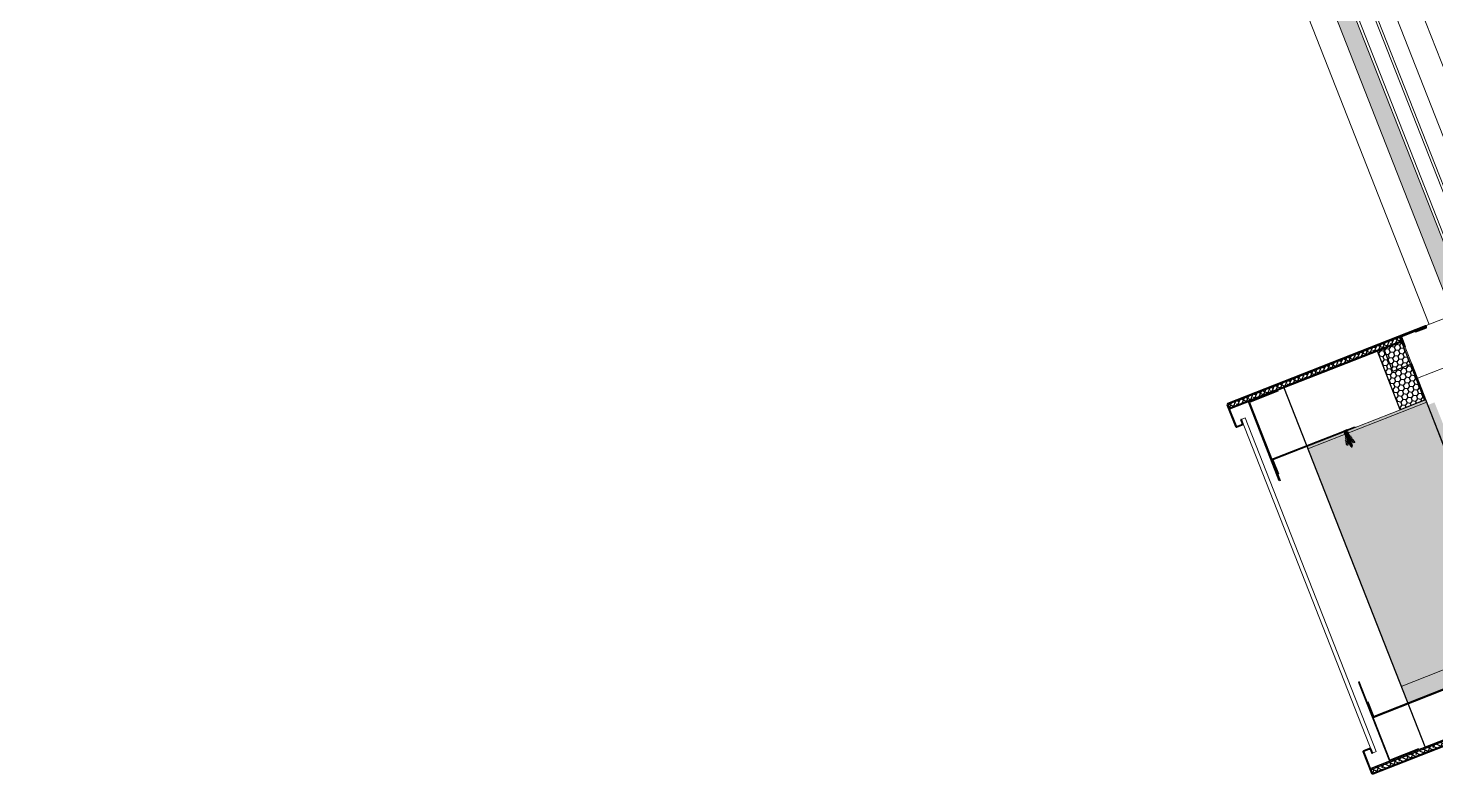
# Model space of a CAD drawing. Header units: centimetres. Extents: x 139057 to 200038, y 34824 to 80516.
# Drawn here: x 172079.8 to 172355.6, y 59314.6 to 59461.4 of the extents above; entities that cross this region are included whole.
import ezdxf

# ---------------------------------------------------------------- set-up
doc = ezdxf.new("R2010")
doc.units = ezdxf.units.CM
doc.header["$LTSCALE"] = 100
doc.linetypes.add('AUSGEZOGEN', pattern=[0])
doc.layers.get('0').update_dxf_attribs({"lineweight": 0})
for name, color, linetype in [('0.20 Cementi Armati', 4, 'Continuous'), ('_retini_strutture', 7, 'Continuous'), ('A-20-CAMP-MURI', 5, 'Continuous'), ('LAMIERA PREVERNICIATA', 241, 'Continuous'), ('lamiera zincata', 4, 'Continuous'), ('MDF', 247, 'Continuous'), ('rivestimento legno', 17, 'Continuous'), ('VITERIA', 6, 'Continuous'), ('white', 7, 'Continuous')]:
    doc.layers.add(name, color=color, linetype=linetype)
for name, color, linetype, lineweight in [('410_STRUTTURE_001-AM_0', 7, 'Continuous', 0), ('437_RIVESTIMENTI_001-AM_0', 13, 'Continuous', 0), ('448_RAMPE_SCALE_ASCENS_001-AM_0', 216, 'Continuous', 0)]:
    doc.layers.add(name, color=color, linetype=linetype, lineweight=lineweight)

# ---------------------------------------------------------------- blocks, each defined once
blk = doc.blocks.new('PP1_PP2')
h = blk.add_hatch()
h.set_pattern_fill('HONEY', color=256, scale=80, style=0)
h.set_pattern_definition([(180, (35802.747, -28470.129), (-15, 8.660254), [10, -20]), (60, (35802.747, -28470.129), (15, 8.660254), [10, -20]), (120, (35802.747, -28470.129), (-3e-08, 17.320508), [-20, 10])])
h.paths.add_polyline_path([(-2164.3, -1444), (-1454.3, -1444), (-1454.3, -1479), (-2164.3, -1479)])
h.paths.add_polyline_path([(-2173, -1444), (-2164.3, -1444), (-2164.3, -1479), (-2173, -1479)])
h.paths.add_polyline_path([(-2164.3, -1489), (-2159.2, -1489), (-2159.2, -1524), (-2164.3, -1524)])
h.paths.add_polyline_path([(-2314.3, -1489), (-2164.3, -1489), (-2164.3, -1524), (-2314.3, -1524)])
h.paths.add_polyline_path([(-2864.3, -1489), (-2314.3, -1489), (-2314.3, -1524), (-2864.3, -1524)])
for p, q in [((-1464.3, -1319), (-3564.3, -1319)), ((-1384.3, -1319), (-3244.3, -1319)), ((-2173, -1369), (-1454.3, -1369)), ((-2173, -1404), (-1454.3, -1404)), ((-3564.3, -1409), (-1464.3, -1409)), ((-3564.3, -1439), (-1443.8, -1439)), ((-2173, -1444), (-1454.3, -1444)), ((-2173, -1479), (-1454.3, -1479)), ((-1464.3, -1484.7), (-1464.3, -1589.1)), ((-1464.3, -1529), (-3564.3, -1529)), ((-1374.3, -1589.1), (-1374.3, -1531.6)), ((-1464.3, -1589.1), (-1374.3, -1589.1))]:
    blk.add_line(p, q)
blk = doc.blocks.new('S1 CARTONGESSO')
at = {"layer": 'MDF'}
h = blk.add_hatch(dxfattribs=at)
h.set_pattern_fill('ANSI38', color=256, scale=2, angle=90, style=0)
h.set_pattern_definition([(135, (25807.2365, -1189.3905), (-4.49012806, -4.49012806), []), (225, (25807.2365, -1189.3905), (-4.49012806, -13.4703842), [15.875, -9.525])])
h.paths.add_polyline_path([(-67103.8, 29454.7), (-67111.8, 29454.7), (-67111.8, 29093.2), (-67103.8, 29093.1)])
at = {"layer": 'LAMIERA PREVERNICIATA'}
for p, q in [((-67113.8, 29509.4, 0.2), (-67113.8, 29093.6)), ((-67112.3, 29507.6, 0.2), (-67112.3, 29095.1)), ((-67110.8, 29487.6, 0.2), (-67110.8, 29507.6, 0.2)), ((-67109.3, 29509.4, 0.2), (-67109.3, 29487.6, 0.2)), ((-67110.8, 29487.6, 0.2), (-67109.3, 29487.6, 0.2)), ((-67111.8, 29091.6), (-67065.8, 29091.6)), ((-67110.3, 29093.1), (-67067.3, 29093.1)), ((-67065.8, 29107.6), (-67074.8, 29107.6)), ((-67074.8, 29107.6), (-67074.8, 29106.3)), ((-67067.3, 29106.1), (-67074.8, 29106.1)), ((-67065.3, 29095.1), (-67065.3, 29104.1)), ((-67063.8, 29093.6), (-67063.8, 29105.6))]:
    blk.add_line(p, q, dxfattribs=at)
blk.add_lwpolyline([(-67112.3, 29454.7), (-67101.8, 29454.7), (-67101.8, 29093.1)], dxfattribs=at)
for centre, radius, start, end in [((-67111.5, 29509.4, 0.2), 2.25, 0, 180), ((-67111.5, 29509.4, 0.2), 0.75, 0, 180), ((-67111.8, 29093.6), 2, 180, 270), ((-67110.3, 29095.1), 2, 180, 270), ((-67067.3, 29104.1), 2, 0, 90), ((-67067.3, 29095.1), 2, 270, 0), ((-67065.8, 29105.6), 2, 0, 90), ((-67065.8, 29093.6), 2, 270, 0)]:
    blk.add_arc(centre, radius, start, end, dxfattribs=at)
at = {"layer": 'lamiera zincata'}
for p, q in [((-67112.3, 29456.6, 0.2), (-67112.3, 29509.4, 0.2)), ((-67112.3, 29509.4, 0.2), (-67110.8, 29509.4, 0.2)), ((-67110.8, 29509.4, 0.2), (-67110.8, 29458.1, 0.2)), ((-67090.8, 29456.6, 0.2), (-67112.3, 29456.6, 0.2)), ((-67110.8, 29458.1, 0.2), (-67090.8, 29458.1, 0.2)), ((-67090.8, 29458.1, 0.2), (-67090.8, 29456.6, 0.2))]:
    blk.add_line(p, q, dxfattribs=at)
at = {"layer": 'MDF', "elevation": 0}
blk.add_lwpolyline([(-67111.8, 29093.2), (-67103.8, 29093.1), (-67103.8, 29454.7), (-67111.8, 29454.7)], close=True, dxfattribs=at)
blk = doc.blocks.new('VITE E TASSELLO')
at = {"layer": 'VITERIA', "color": 1}
blk.add_lwpolyline([(-67911.6, 29357.5), (-67911.6, 29364), (-67918.5, 29364), (-67921.7, 29364.9), (-67921.4, 29366), (-67924.4, 29365.6), (-67925.6, 29365.9), (-67925.3, 29367), (-67928.2, 29366.6), (-67929.5, 29366.9), (-67929.2, 29368.1), (-67932.1, 29367.6), (-67933.3, 29368), (-67933, 29369.1), (-67936, 29368.7), (-67936.5, 29366.6), (-67914.9, 29360.8), (-67936.5, 29355), (-67936, 29352.8), (-67933, 29352.4), (-67933.3, 29353.6), (-67932.1, 29353.9), (-67929.2, 29353.5), (-67929.5, 29354.6), (-67928.2, 29354.9), (-67925.3, 29354.5), (-67925.6, 29355.6), (-67924.4, 29355.9), (-67921.4, 29355.5), (-67921.7, 29356.7), (-67918.5, 29357.5)], close=True, dxfattribs=at)
at = {"layer": 'white', "color": 7}
for p, q in [((-67943.4, 29360.9), (-67942, 29361.5)), ((-67943.4, 29360.9), (-67942.2, 29360.4)), ((-67942.2, 29360.4), (-67942, 29361.5)), ((-67941.9, 29359.8), (-67942.2, 29360.4)), ((-67942, 29361.5), (-67941.6, 29362.1)), ((-67941.6, 29362.1), (-67941.9, 29359.8)), ((-67941.8, 29359.8), (-67941.9, 29359.8)), ((-67941.8, 29359.8), (-67941.5, 29362.1)), ((-67941.5, 29360.1), (-67941.8, 29359.8)), ((-67941.6, 29362.1), (-67941.5, 29362.1)), ((-67941.5, 29362.1), (-67941.2, 29361.8)), ((-67941.5, 29360.1), (-67941.2, 29361.8)), ((-67941.5, 29360.1), (-67940.8, 29359.8)), ((-67941.2, 29361.8), (-67940.5, 29362.1)), ((-67940.8, 29359.8), (-67940.5, 29362.1)), ((-67940.6, 29359.2), (-67940.8, 29359.8)), ((-67940.1, 29362.8), (-67940.6, 29359.2)), ((-67940.4, 29359.2), (-67940.6, 29359.2)), ((-67940.5, 29362.1), (-67940.1, 29362.8)), ((-67940.4, 29359.2), (-67940, 29362.8)), ((-67940.1, 29359.5), (-67940.4, 29359.2)), ((-67940.1, 29362.8), (-67940, 29362.8)), ((-67940.1, 29359.5), (-67939.6, 29362.5)), ((-67940.1, 29359.5), (-67939.5, 29359.3)), ((-67940, 29362.8), (-67939.6, 29362.5)), ((-67939.6, 29362.5), (-67939.5, 29362.5)), ((-67939.5, 29359.3), (-67938.9, 29362.5)), ((-67938.9, 29362.5), (-67939.5, 29362.5)), ((-67939.2, 29358.7), (-67939.5, 29359.3)), ((-67939.2, 29358.7), (-67938.6, 29363.1)), ((-67939, 29358.7), (-67939.2, 29358.7)), ((-67939, 29358.7), (-67938.5, 29363.1)), ((-67938.7, 29359.3), (-67939, 29358.7)), ((-67938.9, 29362.5), (-67938.6, 29363.1)), ((-67938.2, 29362.5), (-67938.7, 29359.3)), ((-67938.1, 29359.3), (-67938.7, 29359.3)), ((-67938.6, 29363.1), (-67938.5, 29363.1)), ((-67938.5, 29363.1), (-67938.2, 29362.5)), ((-67937.6, 29362.5), (-67938.2, 29362.5)), ((-67938.1, 29359.3), (-67937.6, 29362.5)), ((-67937.8, 29358.7), (-67938.1, 29359.3)), ((-67937.8, 29358.7), (-67937.3, 29363.1)), ((-67937.7, 29358.7), (-67937.8, 29358.7)), ((-67937.7, 29358.7), (-67937.1, 29363.1)), ((-67937.4, 29359.3), (-67937.7, 29358.7)), ((-67937.6, 29362.5), (-67937.3, 29363.1)), ((-67936.8, 29362.5), (-67937.4, 29359.3)), ((-67936.7, 29359.3), (-67937.4, 29359.3)), ((-67937.3, 29363.1), (-67937.1, 29363.1)), ((-67937.1, 29363.1), (-67936.8, 29362.5)), ((-67936.1, 29362.5), (-67936.8, 29362.5)), ((-67936.1, 29362.5), (-67936.7, 29359.3)), ((-67936.7, 29359.3), (-67936.4, 29358.7)), ((-67936.4, 29358.7), (-67935.8, 29363.1)), ((-67936.4, 29358.7), (-67936.2, 29358.7)), ((-67936.2, 29358.7), (-67935.7, 29363.1)), ((-67936.2, 29358.7), (-67935.9, 29359.3)), ((-67935.8, 29363.1), (-67936.1, 29362.5)), ((-67935.9, 29359.3), (-67935.4, 29362.5)), ((-67935.2, 29359.3), (-67935.9, 29359.3)), ((-67935.7, 29363.1), (-67935.8, 29363.1)), ((-67935.4, 29362.5), (-67935.7, 29363.1)), ((-67934.7, 29362.5), (-67935.4, 29362.5)), ((-67934.7, 29362.5), (-67935.2, 29359.3)), ((-67935.2, 29359.3), (-67934.9, 29358.7)), ((-67934.9, 29358.7), (-67934.4, 29363.1)), ((-67934.9, 29358.7), (-67934.8, 29358.7)), ((-67934.8, 29358.7), (-67934.3, 29363.1)), ((-67934.8, 29358.7), (-67934.5, 29359.3)), ((-67934.4, 29363.1), (-67934.7, 29362.5)), ((-67934.5, 29359.3), (-67933.9, 29362.5)), ((-67933.8, 29359.3), (-67934.5, 29359.3)), ((-67934.3, 29363.1), (-67934.4, 29363.1)), ((-67933.9, 29362.5), (-67934.3, 29363.1)), ((-67933.3, 29362.5), (-67933.9, 29362.5)), ((-67933.3, 29362.5), (-67933.8, 29359.3)), ((-67933.8, 29359.3), (-67933.5, 29358.7)), ((-67933.5, 29358.7), (-67932.9, 29363.1)), ((-67933.5, 29358.7), (-67933.3, 29358.7)), ((-67932.9, 29363.1), (-67933.3, 29362.5)), ((-67933.3, 29358.7), (-67932.8, 29363.1)), ((-67933.3, 29358.7), (-67933, 29359.3)), ((-67933, 29359.3), (-67932.5, 29362.5)), ((-67932.4, 29359.3), (-67933, 29359.3)), ((-67932.8, 29363.1), (-67932.9, 29363.1)), ((-67932.5, 29362.5), (-67932.8, 29363.1)), ((-67931.8, 29362.5), (-67932.5, 29362.5)), ((-67931.8, 29362.5), (-67932.4, 29359.3)), ((-67932.4, 29359.3), (-67932, 29358.7)), ((-67932, 29358.7), (-67931.5, 29363.1)), ((-67932, 29358.7), (-67931.9, 29358.7)), ((-67931.9, 29358.7), (-67931.4, 29363.1)), ((-67931.9, 29358.7), (-67931.6, 29359.3)), ((-67931.5, 29363.1), (-67931.8, 29362.5)), ((-67931.6, 29359.3), (-67931.1, 29362.5)), ((-67930.9, 29359.3), (-67931.6, 29359.3)), ((-67931.4, 29363.1), (-67931.5, 29363.1)), ((-67931.1, 29362.5), (-67931.4, 29363.1)), ((-67930.4, 29362.5), (-67931.1, 29362.5)), ((-67930.4, 29362.5), (-67930.9, 29359.3)), ((-67930.9, 29359.3), (-67930.6, 29358.7)), ((-67930.6, 29358.7), (-67930.1, 29363.1)), ((-67930.6, 29358.7), (-67930.5, 29358.7)), ((-67930.5, 29358.7), (-67929.9, 29363.1)), ((-67930.5, 29358.7), (-67930.2, 29359.3)), ((-67930.1, 29363.1), (-67930.4, 29362.5)), ((-67930.2, 29359.3), (-67929.6, 29362.5)), ((-67929.5, 29359.3), (-67930.2, 29359.3)), ((-67929.9, 29363.1), (-67930.1, 29363.1)), ((-67929.6, 29362.5), (-67929.9, 29363.1)), ((-67928.9, 29362.5), (-67929.6, 29362.5)), ((-67928.9, 29362.5), (-67929.5, 29359.3)), ((-67929.5, 29359.3), (-67929.2, 29358.7)), ((-67929.2, 29358.7), (-67928.6, 29363.1)), ((-67929.2, 29358.7), (-67929, 29358.7)), ((-67929, 29358.7), (-67928.5, 29363.1)), ((-67929, 29358.7), (-67928.7, 29359.3)), ((-67928.6, 29363.1), (-67928.9, 29362.5)), ((-67928.7, 29359.3), (-67928.2, 29362.5)), ((-67928, 29359.3), (-67928.7, 29359.3)), ((-67928.5, 29363.1), (-67928.6, 29363.1)), ((-67928.2, 29362.5), (-67928.5, 29363.1)), ((-67927.5, 29362.5), (-67928.2, 29362.5)), ((-67928, 29359.3), (-67927.5, 29362.5)), ((-67927.7, 29358.7), (-67928, 29359.3)), ((-67927.7, 29358.7), (-67927.2, 29363.1)), ((-67927.6, 29358.7), (-67927.7, 29358.7)), ((-67927.6, 29358.7), (-67927.1, 29363.1)), ((-67927.3, 29359.3), (-67927.6, 29358.7)), ((-67927.5, 29362.5), (-67927.2, 29363.1)), ((-67926.7, 29362.5), (-67927.3, 29359.3)), ((-67926.6, 29359.3), (-67927.3, 29359.3)), ((-67927.2, 29363.1), (-67927.1, 29363.1)), ((-67927.1, 29363.1), (-67926.7, 29362.5)), ((-67926.1, 29362.5), (-67926.7, 29362.5)), ((-67926.6, 29359.3), (-67926.1, 29362.5)), ((-67926.3, 29358.7), (-67926.6, 29359.3)), ((-67926.3, 29358.7), (-67925.7, 29363.1)), ((-67926.1, 29358.7), (-67926.3, 29358.7)), ((-67926.1, 29358.7), (-67925.6, 29363.1)), ((-67926.1, 29362.5), (-67925.7, 29363.1)), ((-67925.8, 29359.3), (-67926.1, 29358.7)), ((-67925.3, 29362.5), (-67925.8, 29359.3)), ((-67925.2, 29359.3), (-67925.8, 29359.3)), ((-67925.7, 29363.1), (-67925.6, 29363.1)), ((-67925.6, 29363.1), (-67925.3, 29362.5)), ((-67924.6, 29362.5), (-67925.3, 29362.5)), ((-67925.2, 29359.3), (-67924.6, 29362.5)), ((-67924.8, 29358.7), (-67925.2, 29359.3)), ((-67924.8, 29358.7), (-67924.3, 29363.1)), ((-67924.7, 29358.7), (-67924.8, 29358.7)), ((-67924.7, 29358.7), (-67924.2, 29363.1)), ((-67924.4, 29359.3), (-67924.7, 29358.7)), ((-67924.6, 29362.5), (-67924.3, 29363.1)), ((-67923.9, 29362.5), (-67924.4, 29359.3)), ((-67923.7, 29359.3), (-67924.4, 29359.3)), ((-67924.3, 29363.1), (-67924.2, 29363.1)), ((-67924.2, 29363.1), (-67923.9, 29362.5)), ((-67923.2, 29362.5), (-67923.9, 29362.5)), ((-67923.2, 29362.5), (-67923.7, 29359.3)), ((-67923.7, 29359.3), (-67923.4, 29358.7)), ((-67923.4, 29358.7), (-67922.9, 29363.1)), ((-67923.4, 29358.7), (-67923.3, 29358.7)), ((-67923.3, 29358.7), (-67922.7, 29363.1)), ((-67923.3, 29358.7), (-67923, 29359.3)), ((-67922.9, 29363.1), (-67923.2, 29362.5)), ((-67923, 29359.3), (-67922.4, 29362.5)), ((-67922.3, 29359.3), (-67923, 29359.3)), ((-67922.7, 29363.1), (-67922.9, 29363.1)), ((-67922.4, 29362.5), (-67922.7, 29363.1)), ((-67921.7, 29362.5), (-67922.4, 29362.5)), ((-67921.7, 29362.5), (-67922.3, 29359.3)), ((-67922.3, 29359.3), (-67922, 29358.7)), ((-67922, 29358.7), (-67921.4, 29363.1)), ((-67922, 29358.7), (-67921.8, 29358.7)), ((-67921.8, 29358.7), (-67921.3, 29363.1)), ((-67921.8, 29358.7), (-67921.5, 29359.3)), ((-67921.4, 29363.1), (-67921.7, 29362.5)), ((-67921.5, 29359.3), (-67921, 29362.5)), ((-67920.8, 29359.3), (-67921.5, 29359.3)), ((-67921.3, 29363.1), (-67921.4, 29363.1)), ((-67921, 29362.5), (-67921.3, 29363.1)), ((-67920.3, 29362.5), (-67921, 29362.5)), ((-67920.3, 29362.5), (-67920.8, 29359.3)), ((-67920.8, 29359.3), (-67920.5, 29358.7)), ((-67920.5, 29358.7), (-67920, 29363.1)), ((-67920.5, 29358.7), (-67920.4, 29358.7)), ((-67920.4, 29358.7), (-67919.9, 29363.1)), ((-67920.4, 29358.7), (-67920.1, 29359.3)), ((-67920, 29363.1), (-67920.3, 29362.5)), ((-67920.1, 29359.3), (-67919.5, 29362.5)), ((-67919.4, 29359.3), (-67920.1, 29359.3)), ((-67919.9, 29363.1), (-67920, 29363.1)), ((-67919.5, 29362.5), (-67919.9, 29363.1)), ((-67918.9, 29362.5), (-67919.5, 29362.5)), ((-67918.9, 29362.5), (-67919.4, 29359.3)), ((-67919.4, 29359.3), (-67919.1, 29358.7)), ((-67919.1, 29358.7), (-67918.5, 29363.1)), ((-67919.1, 29358.7), (-67918.9, 29358.7)), ((-67918.9, 29358.7), (-67918.4, 29363.1)), ((-67918.5, 29363.1), (-67918.9, 29362.5)), ((-67918.9, 29358.7), (-67918.6, 29359.3)), ((-67918.6, 29359.3), (-67918.1, 29362.5)), ((-67918, 29359.3), (-67918.6, 29359.3)), ((-67918.4, 29363.1), (-67918.5, 29363.1)), ((-67918.1, 29362.5), (-67918.4, 29363.1)), ((-67917.4, 29362.5), (-67918.1, 29362.5)), ((-67917.4, 29362.5), (-67918, 29359.3)), ((-67918, 29359.3), (-67917.6, 29358.7)), ((-67917.6, 29358.7), (-67917.1, 29363.1)), ((-67917.6, 29358.7), (-67917.5, 29358.7)), ((-67917.5, 29358.7), (-67917, 29363.1)), ((-67917.5, 29358.7), (-67917.2, 29359.3)), ((-67917.1, 29363.1), (-67917.4, 29362.5)), ((-67917.2, 29359.3), (-67916.7, 29362.5)), ((-67916.5, 29359.3), (-67917.2, 29359.3)), ((-67917, 29363.1), (-67917.1, 29363.1)), ((-67916.7, 29362.5), (-67917, 29363.1)), ((-67916, 29362.5), (-67916.7, 29362.5)), ((-67916, 29362.5), (-67916.5, 29359.3)), ((-67916.5, 29359.3), (-67916.2, 29358.7)), ((-67916.2, 29358.7), (-67915.7, 29363.1)), ((-67916.2, 29358.7), (-67916.1, 29358.7)), ((-67916.1, 29358.7), (-67915.5, 29363.1)), ((-67916.1, 29358.7), (-67915.8, 29359.3)), ((-67915.7, 29363.1), (-67916, 29362.5)), ((-67915.8, 29359.3), (-67915.2, 29362.5)), ((-67915.1, 29359.3), (-67915.8, 29359.3)), ((-67915.5, 29363.1), (-67915.7, 29363.1)), ((-67915.2, 29362.5), (-67915.5, 29363.1)), ((-67914.5, 29362.5), (-67915.2, 29362.5)), ((-67914.5, 29362.5), (-67915.1, 29359.3)), ((-67915.1, 29359.3), (-67914.8, 29358.7)), ((-67914.8, 29358.7), (-67914.2, 29363.1)), ((-67914.8, 29358.7), (-67914.6, 29358.7)), ((-67914.6, 29358.7), (-67914.1, 29363.1)), ((-67914.6, 29358.7), (-67914.3, 29359.3)), ((-67914.2, 29363.1), (-67914.5, 29362.5)), ((-67914.3, 29359.3), (-67913.8, 29362.5)), ((-67913.6, 29359.3), (-67914.3, 29359.3)), ((-67914.1, 29363.1), (-67914.2, 29363.1)), ((-67913.8, 29362.5), (-67914.1, 29363.1)), ((-67913.1, 29362.5), (-67913.8, 29362.5)), ((-67913.1, 29362.5), (-67913.6, 29359.3)), ((-67913.6, 29359.3), (-67913.3, 29358.7)), ((-67913.3, 29358.7), (-67912.8, 29363.1)), ((-67913.3, 29358.7), (-67913.2, 29358.7)), ((-67913.2, 29358.7), (-67912.7, 29363.1)), ((-67913.2, 29358.7), (-67912.9, 29359.3)), ((-67912.8, 29363.1), (-67913.1, 29362.5)), ((-67912.9, 29359.3), (-67912.3, 29362.5)), ((-67912.2, 29359.3), (-67912.9, 29359.3)), ((-67912.7, 29363.1), (-67912.8, 29363.1)), ((-67912.3, 29362.5), (-67912.7, 29363.1)), ((-67911.5, 29362.5), (-67912.3, 29362.5)), ((-67912.2, 29359.3), (-67912.1, 29360.1)), ((-67911.9, 29358.7), (-67912.2, 29359.3)), ((-67912.1, 29360.1), (-67911.6, 29361.4)), ((-67911.9, 29358.7), (-67911.6, 29361.4)), ((-67911.7, 29358.7), (-67911.9, 29358.7)), ((-67911.4, 29361.4), (-67911.7, 29358.7)), ((-67911.4, 29359.3), (-67911.7, 29358.7)), ((-67911.6, 29361.4), (-67911.4, 29361.4)), ((-67911.2, 29360.8), (-67911.4, 29361.4)), ((-67911.2, 29360.8), (-67911.4, 29359.3)), ((-67910.9, 29363.2), (-67910.9, 29358.7)), ((-67908.2, 29360.5), (-67908.2, 29361.3)), ((-67908.2, 29361.3), (-67907.8, 29361.3)), ((-67907.8, 29360.5), (-67908.2, 29360.5))]:
    blk.add_line(p, q, dxfattribs=at)
at = {"layer": 'white', "color": 7, "linetype": 'AUSGEZOGEN'}
blk.add_line((-67913.9, 29362.5), (-67914.8, 29362.5), dxfattribs=at)
at = {"layer": 'white', "linetype": 'ByBlock', "ltscale": 0.5}
for points in [[(-67907.8, 29361.3), (-67907.8, 29364.9)], [(-67907.8, 29360.5), (-67907.8, 29356.9)]]:
    blk.add_lwpolyline(points, dxfattribs=at)
at = {"layer": 'white', "color": 7}
for centre, start, end in [((-67911.5, 29363.2), 270, 0), ((-67911.5, 29358.7), 0, 82.9936)]:
    blk.add_arc(centre, 0.63, start, end, dxfattribs=at)
at = {"layer": 'white', "linetype": 'ByBlock', "ltscale": 0.5}
for centre, start, end in [((-67911.3, 29367.4), 275.5146, 324.0155), ((-67911.3, 29354.4), 35.9845, 84.4854)]:
    blk.add_arc(centre, 4.29, start, end, dxfattribs=at)

msp = doc.modelspace()

# ---------------------------------------------------------------- hatches: boundary and pattern name
at = {"layer": '410_STRUTTURE_001-AM_0'}
msp.add_hatch(color=256, dxfattribs=at).paths.add_polyline_path([(172289.56, 59661.11), (172298.7, 59637.84), (172522.09, 59725.57), (172522.09, 59725.57), (172522.09, 59725.57), (172618.96, 59478.91), (172358.34, 59376.56), (172353.58, 59388.66), (172330.31, 59379.52), (172350.05, 59329.26), (172373.32, 59338.39), (172367.47, 59353.29), (172628.09, 59455.64), (172724.95, 59208.97), (172473.65, 59110.27), (172482.79, 59087.01), (172757.37, 59194.84), (172536.23, 59757.98)])
at = {"layer": '_retini_strutture'}
msp.add_hatch(color=256, dxfattribs=at).paths.add_polyline_path([(172467.02, 59107.02), (172434.7, 59188.33), (172411.47, 59179.1), (172443.78, 59097.79), (172404.15, 59082.04), (172431.84, 59012.34), (172501.54, 59040.04), (172483.08, 59086.5), (172759.69, 59196.43), (172536.25, 59758.66), (172290.4, 59660.95), (172266.39, 59721.36), (172196.69, 59693.66), (172229.93, 59610.03), (172238.81, 59613.55), (172271.13, 59532.24), (172294.36, 59541.47), (172262.05, 59622.79), (172522.25, 59726.19), (172620.12, 59479.93), (172359.91, 59376.52), (172355.3, 59388.14), (172332.07, 59378.9), (172350.53, 59332.44), (172373.76, 59341.67), (172369.15, 59353.29), (172629.35, 59456.7), (172727.22, 59210.43)])
at = {"layer": 'A-20-CAMP-MURI'}
h = msp.add_hatch(dxfattribs=at)
h.set_pattern_fill('HONEY', color=256, scale=0.2, angle=105.66, style=0)
h.set_pattern_definition([(291.4403, (172348.58606, 59400.4575), (-0.163701, -1.087601), [0.635, -1.27]), (171.4403, (172348.58606, 59400.4575), (-0.86004, 0.68557), [0.635, -1.27]), (231.4403, (172348.58606, 59400.4575), (-1.02374, -0.402031), [-1.27, 0.635])])
h.paths.add_polyline_path([(172348.82, 59400), (172353.32, 59388.55), (172348.6, 59386.7), (172344.11, 59398.15)])

# ---------------------------------------------------------------- linework, layer by layer
at = {"layer": '0.20 Cementi Armati'}
for p, q in [((172345.28, 59398.85, 0), (172325.74, 59391.18, 0)), ((172347.11, 59394.2, 0), (172345.28, 59398.85, 0)), ((172350.84, 59395.66, 0), (172347.11, 59394.2, 0)), ((172358.33, 59376.58, 0), (172350.84, 59395.66, 0)), ((172325.74, 59391.18, 0), (172353.51, 59320.44, 0)), ((172373.06, 59328.11, 0), (172353.52, 59320.44, 0))]:
    msp.add_line(p, q, dxfattribs=at)
at = {"layer": '410_STRUTTURE_001-AM_0'}
for p, q in [((172353.58, 59388.66, 0), (172330.31, 59379.52, 0)), ((172353.77, 59388.19, 0), (172330.5, 59379.05, 0)), ((172358.34, 59376.56, 0), (172353.58, 59388.66, 0)), ((172358.34, 59376.56, 0), (172353.77, 59388.19, 0)), ((172330.31, 59379.52, 0), (172350.05, 59329.26, 0)), ((172330.5, 59379.05, 0), (172344.2, 59344.15, 0)), ((172344.2, 59344.15, 0), (172348.77, 59332.51, 0)), ((172372.04, 59341.65, 0), (172348.78, 59332.52, 0)), ((172373.32, 59338.39, 0), (172350.05, 59329.26, 0))]:
    msp.add_line(p, q, dxfattribs=at)
at = {"layer": '437_RIVESTIMENTI_001-AM_0'}
for p, q in [((172318.24, 59385.1, 0), (172317.5, 59384.8, 0)), ((172343.16, 59319.46, 0), (172317.5, 59384.8, 0)), ((172343.9, 59319.75, 0), (172318.24, 59385.1, 0)), ((172343.9, 59319.75, 0), (172343.16, 59319.46, 0))]:
    msp.add_line(p, q, dxfattribs=at)
at = {"layer": '437_RIVESTIMENTI_001-AM_0', "extrusion": (-4.78839e-09, -1.88044e-09, 1), "elevation": 0.02}
for points in [[(172006.87, 59524.05), (171958.02, 59504.87), (172089.1, 59171.07)], [(172007.07, 59523.27), (171959.06, 59504.41), (172089.85, 59171.36)]]:
    msp.add_lwpolyline(points, dxfattribs=at)
at = {"layer": 'A-20-CAMP-MURI', "elevation": -0.02}
msp.add_lwpolyline([(172348.82, 59400), (172353.32, 59388.55), (172348.6, 59386.7), (172344.11, 59398.15)], close=True, dxfattribs=at)
at = {"layer": 'lamiera zincata', "elevation": 0}
for points in [[(172325.04, 59372.86), (172324.9, 59372.81), (172318.84, 59388.23), (172324.56, 59390.48), (172324.62, 59390.34), (172319.03, 59388.15), (172325.04, 59372.86)], [(172339.76, 59383.24), (172323.66, 59376.92), (172324.76, 59374.12), (172324.62, 59374.07), (172323.46, 59377), (172339.71, 59383.38), (172339.76, 59383.24)], [(172340.54, 59333.38), (172340.4, 59333.33), (172346.46, 59317.91), (172352.18, 59320.15), (172352.13, 59320.29), (172346.54, 59318.1), (172340.54, 59333.38)], [(172359.5, 59332.97), (172343.4, 59326.64), (172342.3, 59329.44), (172342.17, 59329.38), (172343.32, 59326.45), (172359.56, 59332.83), (172359.5, 59332.97)]]:
    msp.add_lwpolyline(points, dxfattribs=at)

# ---------------------------------------------------------------- block references
at = {"layer": '448_RAMPE_SCALE_ASCENS_001-AM_0', "extrusion": (-4.78839e-09, -1.88044e-09, 1), "xscale": 0.1, "yscale": 0.1, "zscale": 0.1, "rotation": 291.4403265962972}
msp.add_blockref('PP1_PP2', (172550.09, 59323.02, 0), dxfattribs=at)
at = {"layer": 'lamiera zincata', "yscale": 0.1, "zscale": 0.1}
for p, xscale, rotation in [((172059.96, 52077.52, -0.02), 0.1, 291.4403265965757), ((167182.03, 64498.79, -0.02), -0.1, 291.4403265961625)]:
    msp.add_blockref('S1 CARTONGESSO', p, dxfattribs=dict(at, xscale=xscale, rotation=rotation))
at = {"layer": 'rivestimento legno', "xscale": -0.1, "yscale": 0.1, "zscale": 0.1, "rotation": 291.4403265961625}
msp.add_blockref('VITE E TASSELLO', (167122.69, 64630.27, 0), dxfattribs=at)

doc.saveas('drawing.dxf')
